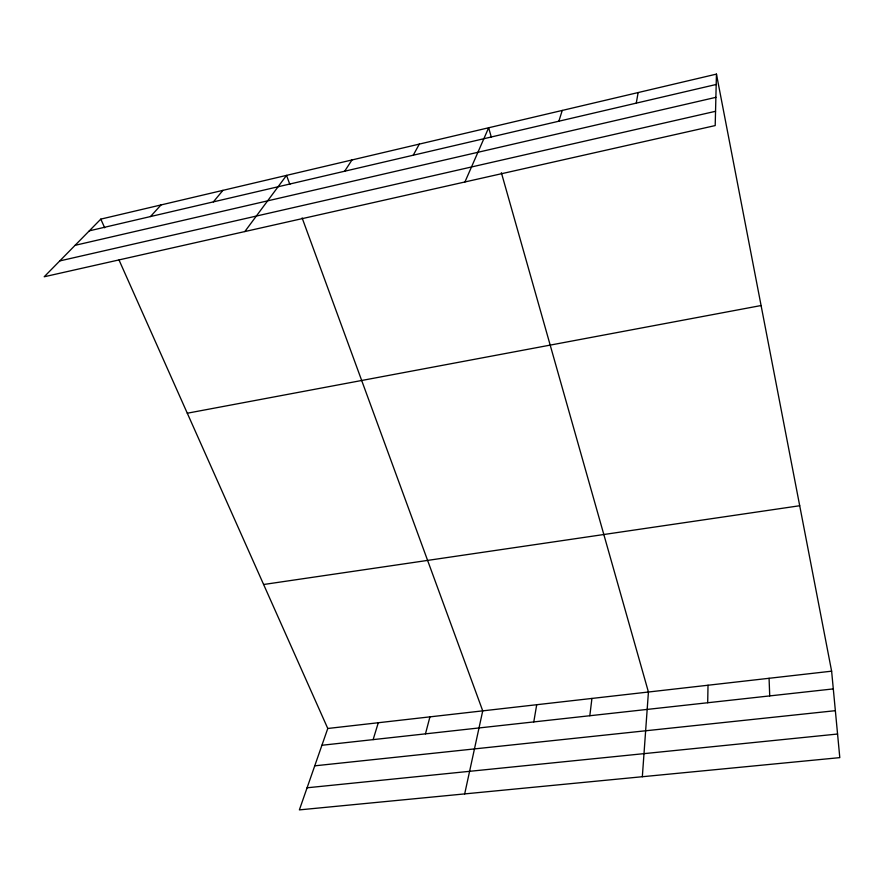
<?xml version="1.0" encoding="UTF-8"?>
<svg xmlns="http://www.w3.org/2000/svg" width="884" height="884" viewBox="0 0 884 884"><rect width="100%" height="100%" fill="white"/><g stroke="black" fill="none" stroke-linecap="round" stroke-linejoin="round"><path stroke-width="1.33" d="M707.697 702.747L708.018 685.233M716.449 74.112L715.2 125.572L44.2 276.769L100.809 219.121L716.449 74.112L831.623 671.177L839.8 757.632L299.378 809.888L327.776 728.482L119.031 260.018M642.336 776.727L648.425 692.017L501.372 172.712M589.816 715.742L591.926 698.437M533.781 721.919L536.71 704.714M636.27 103.13L638.138 92.555M464.686 793.898L482.73 710.858L302.118 217.917M425.469 733.853L429.933 716.858M373.125 739.621L378.297 722.736M558.865 121.207L562.246 110.434M464.929 181.971L488.653 127.771L491.272 137.02M413.237 155.208L419.325 144.103M344.672 171.22L351.976 159.96M244.824 231.564L286.526 175.375L289.841 184.402M213.364 201.883L222.901 190.369M150.468 216.569L161.021 204.944M89.295 230.846L716.195 84.477M75.085 245.321L715.885 97.339M59.769 260.913L715.543 111.296M187.297 413.215L761.091 305.532M263.631 584.501L799.711 505.736M327.776 728.482L831.623 671.177M321.92 745.267L833.303 688.901M314.748 765.831L835.358 710.681M307.091 787.788L837.568 734.029M100.809 219.121L104.677 227.796M769.069 678.293L769.721 695.907"/></g></svg>
